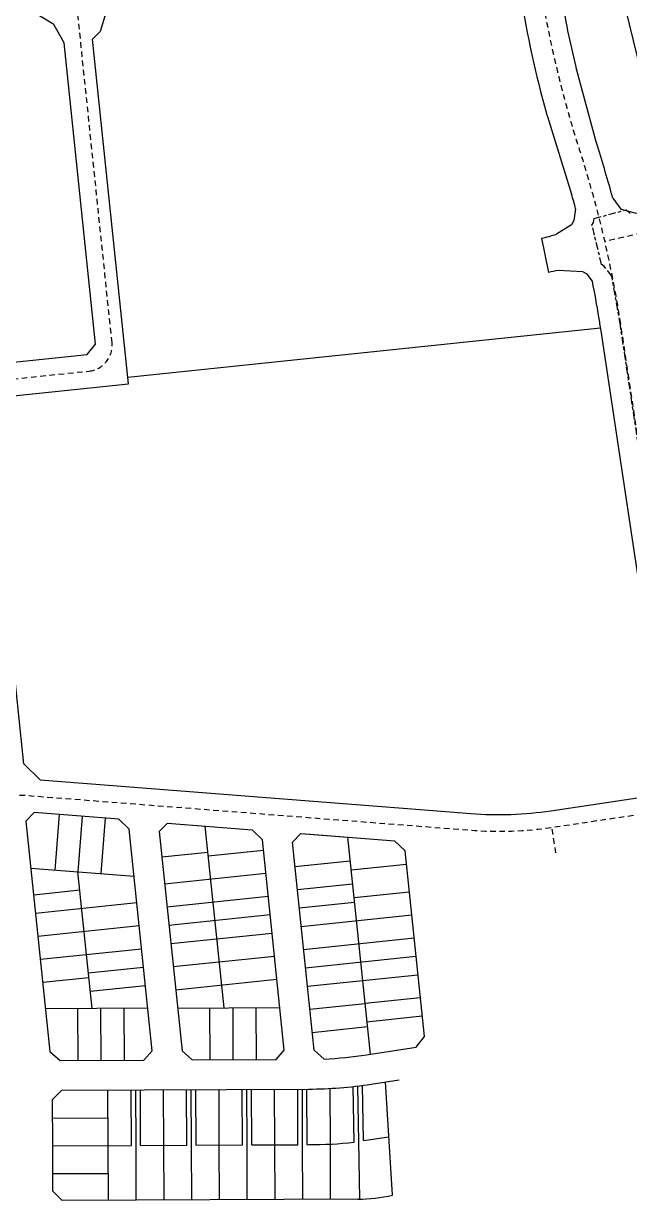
# Model space of a CAD drawing. Extents: x 296374 to 298792, y 6267790 to 6270844.
# Drawn here: x 297585 to 297912, y 6268834 to 6269469 of the extents above; entities that cross this region are included whole.
import ezdxf

# ---------------------------------------------------------------- set-up
doc = ezdxf.new("R2010")
doc.units = 0
doc.linetypes.add('Cable Exist UG', pattern=[8.2, 4, -1.2, 1.8, -1.2])
doc.linetypes.add('Dash', pattern=[5, 3, -2])
for name, color, linetype in [('_User Miscellaneous7', 7, 'Continuous'), ('_User_xref', 6, 'Continuous'), ('X-Masterplan_LotLayout_P2$0$D-LO-Stage 1', 251, 'Continuous'), ('X-Masterplan_LotLayout_P2$0$D-LO-Stage 40', 252, 'Continuous'), ('X-Masterplan_LotLayout_P2$0$D-LO-Stage 42', 252, 'Continuous'), ('X-Masterplan_LotLayout_P2$0$D-RD-P1_CL', 251, 'Dash'), ('X-Masterplan_LotLayout_P2$0$D-RD-Stage1_BDY', 251, 'Continuous'), ('X-Masterplan_LotLayout_P2$0$D-RD-Stage2_BDY', 251, 'Continuous'), ('X-Masterplan_LotLayout_P2$0$D-RD-Stage40_BDY', 252, 'Continuous'), ('X-Masterplan_LotLayout_P2$0$D-RD-Stage42_BDY', 252, 'Continuous')]:
    doc.layers.add(name, color=color, linetype=linetype)

# ---------------------------------------------------------------- blocks, each defined once
blk = doc.blocks.new('X-Masterplan_LotLayout_P2')
at = {"layer": 'X-Masterplan_LotLayout_P2$0$D-LO-Stage 1', "flags": 128}
blk.add_lwpolyline([(297903.2, 6269505.7), (297936.71, 6269369.13)], dxfattribs=at)
at = {"layer": 'X-Masterplan_LotLayout_P2$0$D-LO-Stage 40'}
for p, q in [((297604.27, 6269042.32), (297601.93, 6269012.41)), ((297616.73, 6269041.34), (297614.39, 6269011.44)), ((297629.19, 6269040.37), (297626.85, 6269010.46)), ((297693.43, 6268937.99), (297683.2, 6269036.14)), ((297772.45, 6268912.99), (297760.24, 6269030.11)), ((297659.8, 6269019.45), (297684.67, 6269022.05)), ((297684.88, 6269020.06), (297714.72, 6269023.17)), ((297731.72, 6269014.31), (297761.56, 6269017.42)), ((297762.08, 6269012.45), (297791.91, 6269015.56)), ((297622.08, 6268937.66), (297614.39, 6269011.44)), ((297661.31, 6269005.03), (297716.01, 6269010.73)), ((297615.43, 6269001.47), (297590.57, 6268998.88)), ((297733.02, 6269001.88), (297762.86, 6269004.99)), ((297763.64, 6268997.53), (297793.47, 6269000.64)), ((297646.3, 6268994.63), (297591.61, 6268988.93)), ((297662.6, 6268992.6), (297717.31, 6268998.3)), ((297734.06, 6268991.93), (297763.89, 6268995.04)), ((297663.64, 6268982.65), (297718.34, 6268988.35)), ((297735.09, 6268981.99), (297794.76, 6268988.21)), ((297647.6, 6268982.2), (297592.9, 6268976.5)), ((297664.68, 6268972.71), (297719.38, 6268978.41)), ((297736.39, 6268969.55), (297796.07, 6268975.77)), ((297648.9, 6268969.77), (297594.2, 6268964.07)), ((297665.97, 6268960.28), (297720.67, 6268965.98)), ((297737.42, 6268959.61), (297797.1, 6268965.83)), ((297649.93, 6268959.82), (297620.09, 6268956.71)), ((297738.46, 6268949.66), (297798.14, 6268955.88)), ((297620.35, 6268954.22), (297595.5, 6268951.63)), ((297650.97, 6268949.87), (297621.13, 6268946.77)), ((297667.27, 6268947.84), (297721.97, 6268953.54)), ((297799.43, 6268943.45), (297769.6, 6268940.34)), ((297652.23, 6268937.8), (297596.96, 6268937.54)), ((297614.24, 6268937.62), (297614.37, 6268909.62)), ((297626.74, 6268937.68), (297626.87, 6268909.68)), ((297639.24, 6268937.74), (297639.37, 6268909.74)), ((297668.31, 6268937.87), (297723.58, 6268938.13)), ((297685.59, 6268937.95), (297685.72, 6268909.95)), ((297698.09, 6268938.01), (297698.22, 6268910.01)), ((297710.59, 6268938.07), (297710.72, 6268910.07)), ((297739.76, 6268937.23), (297769.6, 6268940.34)), ((297800.47, 6268933.5), (297770.63, 6268930.39)), ((297741.05, 6268924.8), (297770.89, 6268927.91)), ((297630.85, 6268863.7), (297630.71, 6268893.7)), ((297643.35, 6268863.76), (297643.21, 6268893.76)), ((297645.85, 6268863.77), (297645.71, 6268893.77)), ((297648.35, 6268863.78), (297648.21, 6268893.78)), ((297660.85, 6268863.84), (297660.71, 6268893.84)), ((297673.35, 6268863.89), (297673.21, 6268893.89)), ((297675.85, 6268863.91), (297675.71, 6268893.91)), ((297678.35, 6268863.92), (297678.21, 6268893.92)), ((297690.85, 6268863.97), (297690.71, 6268893.97)), ((297703.35, 6268864.03), (297703.21, 6268894.03)), ((297705.85, 6268864.04), (297705.71, 6268894.04)), ((297708.35, 6268864.06), (297708.21, 6268894.05)), ((297720.85, 6268864.11), (297720.71, 6268894.11)), ((297733.35, 6268864.17), (297733.21, 6268894.17)), ((297735.85, 6268864.18), (297735.71, 6268894.18)), ((297738.35, 6268864.19), (297738.21, 6268894.19)), ((297750.85, 6268864.51), (297750.71, 6268894.55)), ((297763.74, 6268865.48), (297763.21, 6268895.59)), ((297766.24, 6268865.52), (297765.7, 6268895.88)), ((297768.72, 6268866.38), (297768.2, 6268896.19)), ((297784.45, 6268836.92), (297780.67, 6268898.06)), ((297600.78, 6268878.56), (297630.78, 6268878.7)), ((297768.72, 6268866.38), (297782.5, 6268868.5)), ((297600.85, 6268863.56), (297643.35, 6268863.76)), ((297648.35, 6268863.78), (297673.35, 6268863.89)), ((297678.35, 6268863.92), (297703.35, 6268864.03)), ((297708.35, 6268864.06), (297733.35, 6268864.17)), ((297738.35, 6268864.19), (297739.15, 6268864.2))]:
    blk.add_line(p, q, dxfattribs=at)
blk.add_lwpolyline([(297589.08, 6269013.42), (297644.8, 6269009.05)], dxfattribs=at)
blk.add_lwpolyline([(297739.15, 6268864.2, 0.02372), (297763.74, 6268865.48, 0.02372)], format="xyb", dxfattribs=at)
at = {"layer": 'X-Masterplan_LotLayout_P2$0$D-LO-Stage 42'}
for p, q in [((297630.98, 6268834.2), (297630.85, 6268863.7)), ((297645.98, 6268834.27), (297645.85, 6268863.77)), ((297660.98, 6268834.34), (297660.85, 6268863.84)), ((297675.98, 6268834.41), (297675.85, 6268863.91)), ((297690.98, 6268834.48), (297690.85, 6268863.97)), ((297705.98, 6268834.54), (297705.85, 6268864.04)), ((297720.98, 6268834.61), (297720.85, 6268864.11)), ((297735.98, 6268834.68), (297735.85, 6268864.18)), ((297750.98, 6268834.75), (297750.85, 6268864.51)), ((297766.78, 6268834.83), (297766.23, 6268865.89)), ((297600.92, 6268848.56), (297630.92, 6268848.7))]:
    blk.add_line(p, q, dxfattribs=at)
at = {"layer": 'X-Masterplan_LotLayout_P2$0$D-RD-P1_CL'}
for p, q in [((297632.89, 6269297.04), (297614.46, 6269473.89)), ((297554.32, 6269274.77), (297620.42, 6269281.66))]:
    blk.add_line(p, q, dxfattribs=at)
at = {"layer": 'X-Masterplan_LotLayout_P2$0$D-RD-P1_CL', "flags": 128}
for points in [[(297860.84, 6269514.51, 0.049273), (297885.28, 6269401.3, -0.040506), (297907.83, 6269305.08), (297946.63, 6269046.87)], [(298111.87, 6269486.93), (297964.82, 6269374.11, -0.107375), (297934.09, 6269359.63), (297898.99, 6269351.53)], [(297577.9, 6269052.98), (297583.51, 6269052.85, -0.013529), (297586.21, 6269052.71), (297826.1, 6269033.94, 0.056735), (297871.31, 6269035.53), (297946.64, 6269046.81)]]:
    blk.add_lwpolyline(points, format="xyb", dxfattribs=at)
blk.add_lwpolyline([(297872.65, 6269021.67), (297870.59, 6269035.42)], dxfattribs=at)
at = {"layer": 'X-Masterplan_LotLayout_P2$0$D-RD-P1_CL'}
blk.add_arc((297618.97, 6269295.59), 14, 275.9509, 5.95088, dxfattribs=at)
at = {"layer": 'X-Masterplan_LotLayout_P2$0$D-RD-Stage1_BDY'}
for p, q in [((297641.74, 6269274.84), (297622.36, 6269460.84)), ((297894.01, 6269321.73), (297894.01, 6269321.73)), ((297569.63, 6269267.32), (297641.74, 6269274.84)), ((297585.21, 6269069.71), (297565.18, 6269261.83)), ((297594.01, 6269061.13), (297585.21, 6269069.71))]:
    blk.add_line(p, q, dxfattribs=at)
at = {"layer": 'X-Masterplan_LotLayout_P2$0$D-RD-Stage1_BDY', "flags": 128}
for points in [[(297852.54, 6269490.61, 0.002593), (297853.52, 6269484.46, 0.027184), (297867.56, 6269420.74, 0.008105), (297868.06, 6269419.03), (297881.17, 6269377.21)], [(297903.35, 6269375.01, 0.011845), (297895.06, 6269403.23, -0.011707), (297894.45, 6269405.3), (297883.7, 6269445.32, -0.006695), (297883.4, 6269446.52, -0.016685), (297875.64, 6269484.34)], [(297883.35, 6269369.28, 0.003426), (297881.17, 6269377.21, 0.003426)], [(297864.85, 6269353.31, 0.022402), (297873.05, 6269355.59)], [(297873.85, 6269335.94, 0.013913), (297868.66, 6269334.9)], [(297594.01, 6269061.13), (297799.43, 6269045.05), (297826.8, 6269042.91, 0.056735), (297869.98, 6269044.43), (297923.93, 6269052.51)]]:
    blk.add_lwpolyline(points, format="xyb", dxfattribs=at)
for points in [[(297640.13, 6269480.55), (297632.62, 6269477.63), (297629.01, 6269473.17), (297626.54, 6269464.85), (297622.36, 6269460.84)], [(297903.35, 6269375.01), (297907.83, 6269369.04), (297916.01, 6269366.93), (297931.92, 6269367.86), (297943.11, 6269370.83)], [(297883.35, 6269369.28), (297882.44, 6269362.9), (297881.1, 6269360.54), (297873.05, 6269355.59)], [(297864.85, 6269353.31), (297868.66, 6269334.9)], [(297892.42, 6269330.13), (297889.56, 6269333.88), (297887.27, 6269335.25), (297873.85, 6269335.94)], [(297641.37, 6269278.42), (297896.81, 6269305.05)], [(297932.7, 6269066.21), (297897.05, 6269303.46)]]:
    blk.add_lwpolyline(points, dxfattribs=at)
at = {"layer": 'X-Masterplan_LotLayout_P2$0$D-RD-Stage1_BDY'}
for start, end in [(9.25164, 11.13126), (8.54668, 9.25164)]:
    blk.add_arc((297303.71, 6269214.29), 600, start, end, dxfattribs=at)
at = {"layer": 'X-Masterplan_LotLayout_P2$0$D-RD-Stage2_BDY', "flags": 128}
for points in [[(297606.98, 6269458.82), (297601.39, 6269468.74), (297593.7, 6269473.41), (297583.07, 6269474.6)], [(297565.78, 6269285.02), (297619.49, 6269290.62), (297623.94, 6269296.11), (297606.98, 6269458.82)]]:
    blk.add_lwpolyline(points, dxfattribs=at)
at = {"layer": 'X-Masterplan_LotLayout_P2$0$D-RD-Stage40_BDY'}
for p, q in [((297586.41, 6269038.79), (297590.9, 6269043.37)), ((297636.66, 6269039.78), (297590.9, 6269043.37)), ((297642.16, 6269034.42), (297636.66, 6269039.78)), ((297662.84, 6269037.73), (297708.63, 6269034.15)), ((297734.82, 6269032.1), (297760.24, 6269030.11)), ((297772.87, 6268896.86), (297788.09, 6268899.21)), ((297600.73, 6268888.56), (297605.71, 6268893.58)), ((297605.71, 6268893.58), (297739.01, 6268894.2)), ((297600.85, 6268863.56), (297600.73, 6268888.56))]:
    blk.add_line(p, q, dxfattribs=at)
for points in [[(297586.41, 6269038.79), (297599.36, 6268914.53), (297604.88, 6268909.58), (297650.14, 6268909.79), (297654.62, 6268914.78), (297642.16, 6269034.42)], [(297662.84, 6269037.73), (297658.38, 6269033.15), (297670.7, 6268914.86), (297676.22, 6268909.91), (297721.49, 6268910.12), (297725.97, 6268915.11), (297714.13, 6269028.78), (297708.63, 6269034.15)], [(297742.05, 6268915.22), (297730.35, 6269027.51), (297734.82, 6269032.1)], [(297742.05, 6268915.22), (297747.57, 6268910.41)]]:
    blk.add_lwpolyline(points, dxfattribs=at)
blk.add_lwpolyline([(297747.57, 6268910.41, 0.026915), (297770.43, 6268912.68), (297797.19, 6268916.79), (297801.61, 6268922.53), (297791.17, 6269022.71), (297785.67, 6269028.07), (297737.51, 6269031.84)], format="xyb", dxfattribs=at)
blk.add_arc((297737.96, 6269123.79), 229.6, 270.26371, 278.74523, dxfattribs=at)
at = {"layer": 'X-Masterplan_LotLayout_P2$0$D-RD-Stage42_BDY'}
for p, q in [((297600.96, 6268839.06), (297600.85, 6268863.56)), ((297605.98, 6268834.08), (297600.96, 6268839.06)), ((297765.62, 6268834.82), (297605.98, 6268834.08))]:
    blk.add_line(p, q, dxfattribs=at)
blk.add_arc((297765.21, 6268923.92), 89.1, 270.26371, 282.47412, dxfattribs=at)

msp = doc.modelspace()

# ---------------------------------------------------------------- linework, layer by layer
at = {"layer": '_User Miscellaneous7', "linetype": 'Cable Exist UG'}
msp.add_lwpolyline([(297921.24, 6269214.91), (297907.48, 6269306.49), (297902.88, 6269332.83), (297898.7, 6269338.32), (297897.37, 6269339.12), (297892.17, 6269360.44), (297893, 6269361.9), (297893.3, 6269364), (297910.67, 6269368.69), (297912.81, 6269366.78)], dxfattribs=at)

# ---------------------------------------------------------------- block references
at = {"layer": '_User_xref', "color": 6}
msp.add_blockref('X-Masterplan_LotLayout_P2', (0, 0), dxfattribs=at)

doc.saveas('drawing.dxf')
